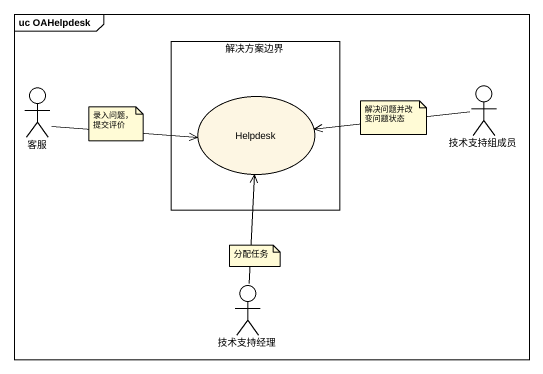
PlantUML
@startuml
mainframe uc OAHelpdesk
rectangle 解决方案边界 {
  usecase Helpdesk
}
actor 客服
actor 技术支持组成员
actor 技术支持经理
客服 -right-> Helpdesk
技术支持组成员 -left-> Helpdesk
技术支持经理 -up-> Helpdesk
note as N1
  解决问题并改变问题状态
end note
note as N2
  录入问题，提交评价
end note
note as N3
  分配任务
end note
@enduml
